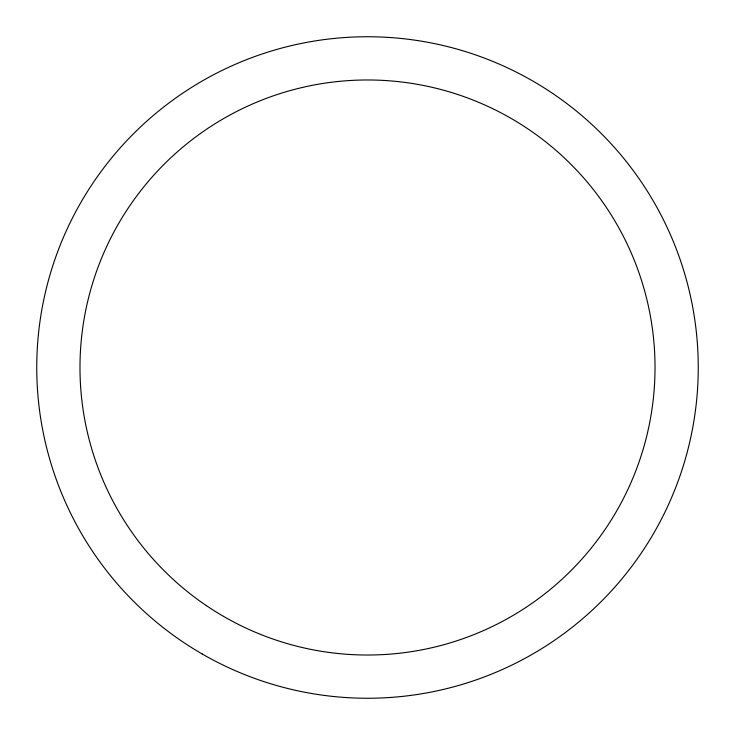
<?xml version="1.0" encoding="UTF-8"?>
<svg xmlns="http://www.w3.org/2000/svg" width="735" height="735" viewBox="0 0 735 735"><rect width="100%" height="100%" fill="white"/><g stroke="black" fill="none" stroke-linecap="round" stroke-linejoin="round"><path stroke-width="1.1" d="M202.125 653.939A330.75 330.75 0 0 0 698.25 367.5A330.75 330.75 0 0 0 202.125 81.061A330.75 330.75 0 0 0 202.125 653.939M206.342 605.603A287.514 287.514 0 0 0 654.288 388.016A287.514 287.514 0 0 0 241.87 108.881A287.514 287.514 0 0 0 206.342 605.603"/></g></svg>
